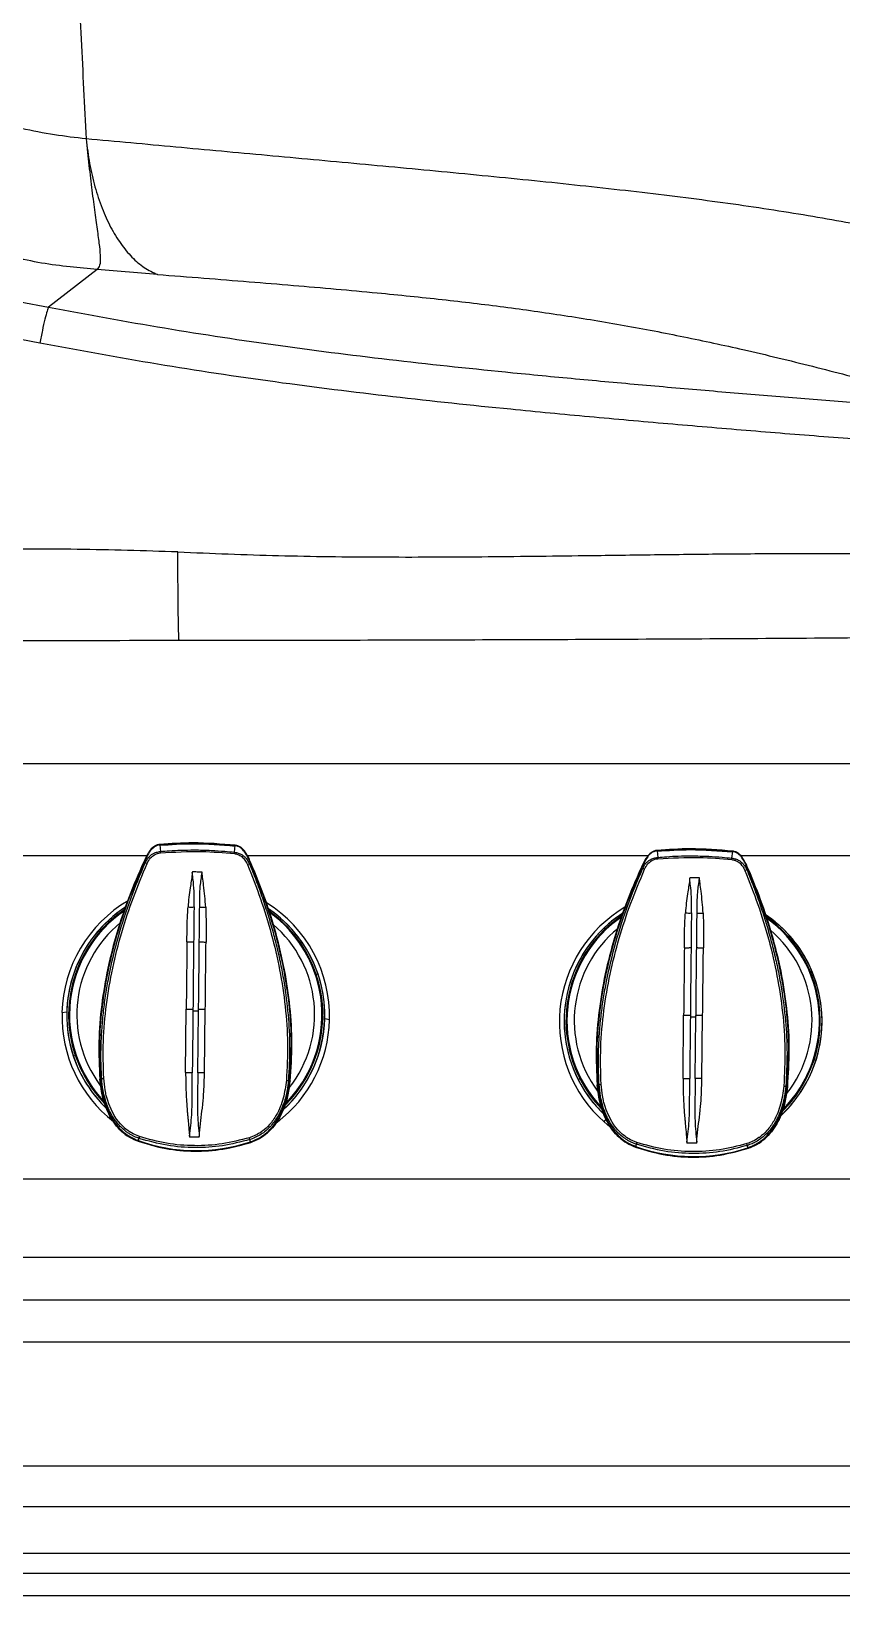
# Model space of a CAD drawing. Extents: x 939 to 1039, y 781 to 934.
# Drawn here: x 1006.86 to 1015.19, y 799.17 to 815.24 of the extents above; entities that cross this region are included whole.
import ezdxf

# ---------------------------------------------------------------- set-up
doc = ezdxf.new("R2010")
doc.units = 0
doc.header["$MEASUREMENT"] = 0
doc.layers.add('1', color=4, linetype='Continuous')

# ---------------------------------------------------------------- blocks, each defined once
blk = doc.blocks.new('Envoy')
at = {"layer": '1', "color": 3, "linetype": 'Continuous', "lineweight": 25}
for p, q in [((68.884, 13.623), (68.385, 13.235)), ((69.503, 13.572), (68.884, 13.623)), ((68.093, 13.293), (68.385, 13.235)), ((68.295, 12.866), (67.995, 12.925)), ((83.467, 8.546), (67.894, 8.546)), ((69.404, 7.602), (67.894, 7.602)), ((69.528, 7.713), (69.534, 7.646)), ((70.296, 7.638), (70.304, 7.705)), ((74.553, 7.602), (70.419, 7.602)), ((74.639, 7.652), (74.645, 7.585)), ((75.407, 7.577), (75.415, 7.644)), ((83.467, 7.602), (75.489, 7.602)), ((69.367, 7.53), (69.366, 7.53)), ((69.378, 7.528), (69.367, 7.53)), ((70.45, 7.517), (70.461, 7.518)), ((70.461, 7.518), (70.462, 7.518)), ((74.477, 7.469), (74.477, 7.469)), ((74.489, 7.468), (74.477, 7.469)), ((75.561, 7.456), (75.572, 7.457)), ((75.572, 7.457), (75.573, 7.457)), ((75.736, 7.057), (75.726, 7.064)), ((76.172, 6.499), (76.189, 6.504)), ((71.154, 6.384), (71.136, 6.382)), ((68.523, 5.99), (68.573, 5.998)), ((69.794, 5.375), (69.8, 6.026)), ((69.92, 5.373), (69.927, 6.003)), ((69.988, 5.373), (69.996, 6.024)), ((74.905, 5.314), (74.911, 5.965)), ((75.099, 5.312), (75.106, 5.963)), ((71.272, 5.916), (71.223, 5.927)), ((75.031, 5.312), (75.037, 5.943)), ((68.659, 5.551), (68.641, 5.542)), ((68.912, 5.308), (68.922, 5.248)), ((68.912, 5.307), (68.912, 5.308)), ((68.912, 5.307), (68.912, 5.307)), ((68.919, 5.31), (68.918, 5.309)), ((68.931, 5.314), (68.919, 5.31)), ((73.828, 5.3), (73.845, 5.313)), ((68.918, 5.247), (68.918, 5.247)), ((70.862, 5.289), (70.85, 5.294)), ((70.862, 5.289), (70.863, 5.289)), ((70.863, 5.236), (70.863, 5.237)), ((70.869, 5.284), (70.869, 5.287)), ((74.022, 5.247), (74.032, 5.187)), ((74.023, 5.246), (74.022, 5.247)), ((74.023, 5.246), (74.023, 5.246)), ((74.029, 5.249), (74.028, 5.249)), ((74.042, 5.253), (74.029, 5.249)), ((74.029, 5.187), (74.029, 5.186)), ((75.973, 5.229), (75.961, 5.233)), ((75.973, 5.229), (75.974, 5.228)), ((75.974, 5.176), (75.974, 5.176)), ((75.98, 5.224), (75.98, 5.227)), ((74.094, 4.867), (74.114, 4.895)), ((74.157, 4.814), (74.094, 4.867)), ((69.305, 4.668), (69.305, 4.669)), ((69.305, 4.668), (69.305, 4.668)), ((69.307, 4.675), (69.314, 4.698)), ((69.934, 4.709), (69.834, 4.71)), ((70.46, 4.663), (70.454, 4.686)), ((70.462, 4.656), (70.336, 4.619)), ((70.462, 4.656), (70.462, 4.657)), ((74.416, 4.607), (74.416, 4.608)), ((74.418, 4.615), (74.425, 4.638)), ((75.045, 4.649), (74.945, 4.65)), ((75.573, 4.595), (75.447, 4.559)), ((75.571, 4.603), (75.565, 4.626)), ((75.573, 4.595), (75.573, 4.596)), ((75.573, 4.595), (75.573, 4.595)), ((66.645, 4.282), (93.429, 4.282)), ((93.429, 3.474), (66.645, 3.474)), ((94.629, 3.037), (53.417, 3.037)), ((53.417, 2.607), (94.629, 2.607)), ((95.364, 1.332), (52.815, 1.332)), ((95.882, 0.914), (52.815, 0.914)), ((96.499, 0.435), (52.896, 0.436)), ((52.855, 0.232), (96.499, 0.232))]:
    blk.add_line(p, q, dxfattribs=at)
at = {"layer": '1', "color": 4, "linetype": 'Continuous', "lineweight": 25}
blk.add_line((97.246, 0), (3, 0), dxfattribs=at)
at = {"layer": '1', "color": 3, "linetype": 'Continuous', "lineweight": 25, "flags": 128}
for points in [[(75.745, 7.003), (75.782, 6.977), (75.89, 6.891)], [(69.319, 4.717), (69.255, 4.744), (69.214, 4.768), (69.202, 4.777), (69.191, 4.785), (69.179, 4.794), (69.167, 4.804), (69.167, 4.804), (69.165, 4.806), (69.158, 4.812), (69.144, 4.826), (69.125, 4.846), (69.103, 4.871), (69.084, 4.897), (69.067, 4.923), (69.066, 4.924), (69.061, 4.933), (69.027, 4.997), (69.004, 5.053), (68.993, 5.088), (68.984, 5.119), (68.982, 5.127), (68.978, 5.14), (68.975, 5.152), (68.974, 5.157), (68.974, 5.159), (68.973, 5.16), (68.973, 5.161), (68.973, 5.161), (68.973, 5.161), (68.973, 5.161), (68.973, 5.161), (68.973, 5.161), (68.973, 5.161), (68.973, 5.161), (68.973, 5.161), (68.973, 5.161), (68.973, 5.162), (68.973, 5.164), (68.966, 5.198), (68.962, 5.224), (68.952, 5.315)], [(74.43, 4.656), (74.366, 4.683), (74.325, 4.707), (74.313, 4.716), (74.302, 4.724), (74.29, 4.733), (74.278, 4.743), (74.278, 4.743), (74.275, 4.746), (74.269, 4.752), (74.255, 4.765), (74.236, 4.785), (74.214, 4.811), (74.195, 4.836), (74.178, 4.863), (74.177, 4.864), (74.172, 4.872), (74.138, 4.936), (74.115, 4.992), (74.104, 5.027), (74.095, 5.058), (74.092, 5.066), (74.089, 5.079), (74.086, 5.091), (74.085, 5.096), (74.085, 5.099), (74.084, 5.1), (74.084, 5.1), (74.084, 5.1), (74.084, 5.1), (74.084, 5.1), (74.084, 5.1), (74.084, 5.1), (74.084, 5.1), (74.084, 5.1), (74.084, 5.1), (74.084, 5.101), (74.084, 5.101), (74.084, 5.103), (74.077, 5.137), (74.073, 5.163), (74.063, 5.254)], [(69.565, 4.598), (69.446, 4.625), (69.305, 4.668)], [(74.676, 4.537), (74.557, 4.564), (74.416, 4.607)]]:
    blk.add_lwpolyline(points, dxfattribs=at)
at = {"layer": '1', "color": 3, "linetype": 'Continuous', "lineweight": 25}
for centre, radius, start, end in [((69.872, 7.658), 0.339, 182.0545, 184.4848), ((69.956, 7.657), 0.341, 354.2849, 356.6979), ((74.977, 7.597), 0.332, 182.0314, 184.508), ((75.06, 7.597), 0.347, 354.3156, 356.6873), ((69.375, 7.478), 0.0504, 62.5597, 87.3542), ((70.451, 7.467), 0.0505, 91.4359, 116.2334), ((74.486, 7.417), 0.0504, 62.5631, 87.3525), ((75.562, 7.406), 0.0504, 91.4279, 116.2414), ((69.895, 5.953), 1.373, 120.202, 178.4434), ((69.895, 5.963), 1.323, 122.6812, 198.5663), ((69.895, 5.962), 1.323, 122.8603, 178.4437), ((69.9, 5.953), 1.373, 358.4743, 58.0668), ((75.006, 5.892), 1.372, 120.5867, 228.3672), ((69.895, 5.966), 1.304, 123.6113, 198.5668), ((69.895, 5.967), 1.295, 124.0516, 223.0516), ((69.895, 5.967), 1.295, 124.2767, 223.3741), ((69.895, 5.967), 1.295, 124.0605, 223.0353), ((69.895, 5.97), 1.219, 129.1145, 216.6258), ((69.899, 5.962), 1.324, 18.589, 56.348), ((69.9, 5.963), 1.323, 358.4713, 56.2283), ((69.9, 5.967), 1.295, 315.386, 54.8698), ((69.9, 5.967), 1.295, 315.4025, 54.8612), ((69.899, 5.966), 1.305, 18.587, 55.0194), ((69.9, 5.967), 1.295, 315.456, 54.6487), ((75.006, 5.902), 1.323, 122.6184, 225.6241), ((75.006, 5.902), 1.323, 122.7983, 207.0554), ((75.006, 5.906), 1.304, 123.7846, 207.0588), ((75.006, 5.906), 1.295, 124.0515, 223.0517), ((75.006, 5.906), 1.295, 124.2766, 223.3743), ((75.006, 5.906), 1.295, 124.0607, 223.035), ((75.01, 5.901), 1.324, 27.0711, 56.0323), ((75.01, 5.905), 1.305, 27.0729, 55.247), ((75.011, 5.906), 1.295, 315.3861, 54.8698), ((75.011, 5.906), 1.295, 315.4024, 54.8613), ((75.011, 5.906), 1.295, 315.7047, 54.6487), ((69.9, 5.97), 1.219, 321.812, 49.7075), ((75.006, 5.909), 1.219, 129.1145, 216.5237), ((75.011, 5.909), 1.219, 321.8123, 49.7073), ((75.011, 5.902), 1.322, 313.1541, 48.3731), ((75.012, 5.902), 1.322, 312.7445, 27.0638), ((75.012, 5.906), 1.303, 314.7457, 27.0643), ((69.901, 5.963), 1.322, 312.4215, 18.5714), ((69.901, 5.967), 1.303, 314.6933, 18.5738), ((69.895, 5.953), 1.372, 178.4695, 232.098), ((69.895, 5.963), 1.323, 178.465, 225.9676), ((69.9, 5.953), 1.373, 307.3954, 358.4468), ((69.9, 5.963), 1.323, 312.4788, 358.4497), ((69.895, 5.963), 1.323, 198.5824, 225.958), ((69.896, 5.967), 1.304, 198.5828, 224.0053), ((68.938, 5.5), 0.186, 267.8065, 274.3679), ((75.007, 5.906), 1.305, 207.0678, 223.7277), ((70.847, 5.479), 0.185, 264.4144, 271.0129), ((75.007, 5.903), 1.324, 207.071, 226.1683), ((74.049, 5.439), 0.186, 267.8065, 274.368), ((75.958, 5.418), 0.185, 264.4148, 271.0131), ((69.901, 6.358), 1.785, 250.5532, 288.25), ((69.901, 6.356), 1.787, 250.5529, 288.2502), ((69.541, 4.643), 0.233, 161.5721, 166.2738), ((70.22, 4.634), 0.239, 12.6306, 17.2195), ((75.012, 6.297), 1.785, 250.5529, 288.2507), ((75.012, 6.295), 1.787, 250.5529, 288.2506), ((74.653, 4.582), 0.234, 161.5834, 166.2692), ((75.331, 4.573), 0.239, 12.6306, 17.2195)]:
    blk.add_arc(centre, radius, start, end, dxfattribs=at)
for points, knots in [([(68.554, 23.321), (68.555, 22.968), (68.556, 22.261), (68.567, 21.202), (68.583, 20.149), (68.607, 19.1), (68.638, 18.056), (68.675, 17.018), (68.719, 15.985), (68.754, 15.306), (68.771, 14.965)], [0, 0, 0, 0, 0.1250258, 0.2498358, 0.3744311, 0.4990416, 0.6238336, 0.7488151, 0.8741974, 1, 1, 1, 1]), ([(68.771, 14.965), (68.663, 14.978), (68.442, 15.002), (68.107, 15.069), (67.712, 15.171), (67.269, 15.313), (66.941, 15.439), (66.779, 15.501)], [0, 0, 0, 0, 0.163045, 0.33195, 0.501494, 0.754403, 1, 1, 1, 1]), ([(68.771, 14.965), (68.782, 14.88), (68.803, 14.709), (68.859, 14.471), (68.932, 14.251), (69.021, 14.055), (69.124, 13.885), (69.24, 13.746), (69.367, 13.637), (69.458, 13.594), (69.503, 13.572)], [0, 0, 0, 0, 0.125002, 0.250001, 0.375, 0.5, 0.625, 0.749999, 0.874998, 1, 1, 1, 1]), ([(78.874, 13.564), (78.753, 13.597), (78.513, 13.664), (78.136, 13.763), (77.745, 13.862), (77.336, 13.955), (76.931, 14.04), (76.533, 14.116), (76.144, 14.184), (75.738, 14.248), (75.317, 14.309), (74.88, 14.366), (74.43, 14.421), (73.968, 14.472), (73.497, 14.522), (73.021, 14.57), (72.541, 14.616), (72.06, 14.662), (71.58, 14.707), (71.102, 14.751), (70.628, 14.795), (70.157, 14.838), (69.69, 14.881), (69.226, 14.924), (68.924, 14.951), (68.771, 14.965)], [0, 0, 0, 0, 0.052315, 0.104307, 0.155978, 0.207213, 0.257955, 0.299876, 0.34147, 0.382745, 0.423706, 0.46436, 0.50473, 0.544862, 0.584825, 0.624704, 0.664601, 0.704655, 0.745008, 0.78579, 0.82715, 0.869143, 0.911926, 0.955438, 1, 1, 1, 1]), ([(68.771, 14.965), (68.781, 14.873), (68.8, 14.686), (68.831, 14.432), (68.861, 14.203), (68.888, 14.01), (68.909, 13.855), (68.919, 13.741), (68.915, 13.662), (68.894, 13.636), (68.884, 13.623)], [0, 0, 0, 0, 0.127397, 0.256367, 0.385858, 0.514643, 0.641482, 0.76524, 0.884973, 1, 1, 1, 1]), ([(68.884, 13.623), (68.792, 13.632), (68.604, 13.649), (68.313, 13.686), (68.016, 13.749), (67.727, 13.851), (67.46, 13.994), (67.289, 14.098), (67.204, 14.149)], [0, 0, 0, 0, 0.161053, 0.327975, 0.495659, 0.664812, 0.83341, 1, 1, 1, 1]), ([(69.503, 13.572), (69.662, 13.56), (69.97, 13.536), (70.437, 13.499), (70.89, 13.462), (71.33, 13.424), (71.732, 13.387), (72.097, 13.351), (72.427, 13.316), (72.75, 13.279), (73.066, 13.239), (73.378, 13.197), (73.688, 13.151), (73.997, 13.102), (74.305, 13.049), (74.613, 12.992), (74.92, 12.931), (75.224, 12.867), (75.548, 12.796), (75.887, 12.716), (76.241, 12.628), (76.591, 12.538), (76.939, 12.445), (77.166, 12.383), (77.281, 12.352)], [0, 0, 0, 0, 0.058491, 0.113731, 0.165878, 0.214938, 0.261107, 0.297653, 0.332784, 0.366954, 0.400704, 0.434578, 0.469107, 0.504734, 0.541767, 0.580391, 0.620692, 0.662682, 0.706351, 0.760894, 0.817687, 0.876554, 0.937369, 1, 1, 1, 1]), ([(68.385, 13.235), (68.38, 13.225), (68.371, 13.204), (68.348, 13.117), (68.321, 13.001), (68.304, 12.911), (68.295, 12.866)], [0, 0, 0, 0, 0.250006, 0.5, 0.749995, 1, 1, 1, 1]), ([(68.385, 13.235), (68.782, 13.162), (69.574, 13.017), (70.766, 12.837), (71.96, 12.687), (72.986, 12.579), (73.843, 12.497), (74.53, 12.435), (75.216, 12.375), (75.901, 12.318), (76.585, 12.264), (77.273, 12.212), (77.734, 12.181), (77.967, 12.165)], [0, 0, 0, 0, 0.125576, 0.250281, 0.374579, 0.499208, 0.570732, 0.642371, 0.713956, 0.785222, 0.856433, 0.927512, 1, 1, 1, 1]), ([(77.942, 11.788), (77.676, 11.807), (77.145, 11.844), (76.349, 11.905), (75.551, 11.969), (74.748, 12.037), (73.942, 12.109), (73, 12.199), (71.923, 12.312), (70.712, 12.463), (69.501, 12.645), (68.698, 12.792), (68.295, 12.866)], [0, 0, 0, 0, 0.0821987, 0.1641554, 0.2467588, 0.3299251, 0.4134727, 0.4970878, 0.6223519, 0.7477, 0.8735451, 1, 1, 1, 1]), ([(69.714, 10.722), (69.369, 10.733), (68.679, 10.755), (67.989, 10.75), (67.644, 10.747)], [0, 0, 0, 0, 0.4999651, 1, 1, 1, 1]), ([(69.714, 10.722), (70.059, 10.708), (70.751, 10.68), (71.792, 10.668), (72.841, 10.672), (73.766, 10.683), (74.571, 10.694), (75.254, 10.702), (75.948, 10.707), (76.655, 10.709), (77.13, 10.696), (77.37, 10.69)], [0, 0, 0, 0, 0.135098, 0.27078, 0.407469, 0.545544, 0.633485, 0.722795, 0.813692, 0.905862, 1, 1, 1, 1]), ([(69.726, 9.815), (69.725, 9.823), (69.724, 9.839), (69.722, 9.901), (69.72, 9.989), (69.718, 10.103), (69.717, 10.238), (69.715, 10.39), (69.715, 10.553), (69.714, 10.665), (69.714, 10.722)], [0, 0, 0, 0, 0.125006, 0.250007, 0.375003, 0.5, 0.624999, 0.749993, 0.874994, 1, 1, 1, 1]), ([(66.468, 9.812), (67.012, 9.813), (68.098, 9.813), (69.184, 9.814), (69.726, 9.815)], [0, 0, 0, 0, 0.501264, 1, 1, 1, 1]), ([(69.726, 9.815), (70.138, 9.815), (70.967, 9.816), (72.218, 9.819), (73.486, 9.823), (74.778, 9.829), (76.099, 9.837), (76.991, 9.844), (77.443, 9.847)], [0, 0, 0, 0, 0.159884, 0.321792, 0.48575, 0.652595, 0.82397, 1, 1, 1, 1]), ([(69.527, 7.718), (69.516, 7.716), (69.494, 7.712), (69.455, 7.689), (69.404, 7.63), (69.378, 7.571), (69.36, 7.531)], [0, 0, 0, 0, 0.128852, 0.25688, 0.508215, 1, 1, 1, 1]), ([(70.304, 7.709), (70.159, 7.721), (69.9, 7.743), (69.641, 7.725), (69.527, 7.718)], [0, 0, 0, 0, 0.55995, 1, 1, 1, 1]), ([(69.528, 7.706), (69.528, 7.707), (69.528, 7.708), (69.528, 7.71), (69.528, 7.712), (69.527, 7.714), (69.527, 7.716), (69.527, 7.718), (69.527, 7.718), (69.527, 7.718)], [0, 0, 0, 0, 0.055523, 0.165303, 0.342805, 0.555706, 0.762912, 0.910682, 1, 1, 1, 1]), ([(69.528, 7.713), (69.657, 7.721), (69.916, 7.737), (70.174, 7.716), (70.304, 7.705)], [0, 0, 0, 0, 0.499975, 1, 1, 1, 1]), ([(70.303, 7.698), (70.158, 7.71), (69.9, 7.731), (69.642, 7.714), (69.528, 7.706)], [0, 0, 0, 0, 0.559951, 1, 1, 1, 1]), ([(69.528, 7.713), (69.518, 7.711), (69.5, 7.708), (69.464, 7.689), (69.411, 7.633), (69.384, 7.572), (69.366, 7.53)], [0, 0, 0, 0, 0.108764, 0.221899, 0.461602, 1, 1, 1, 1]), ([(69.378, 7.528), (69.388, 7.548), (69.407, 7.584), (69.45, 7.62), (69.493, 7.639), (69.52, 7.643), (69.534, 7.646)], [0, 0, 0, 0, 0.322447, 0.59847, 0.799023, 1, 1, 1, 1]), ([(69.399, 7.523), (69.409, 7.542), (69.428, 7.578), (69.467, 7.61), (69.503, 7.626), (69.524, 7.63), (69.535, 7.631)], [0, 0, 0, 0, 0.363327, 0.653347, 0.828636, 1, 1, 1, 1]), ([(69.534, 7.646), (69.565, 7.648), (69.634, 7.654), (69.75, 7.659), (69.894, 7.662), (70.045, 7.658), (70.183, 7.649), (70.263, 7.641), (70.296, 7.638)], [0, 0, 0, 0, 0.122706, 0.274469, 0.455296, 0.686949, 0.868513, 1, 1, 1, 1]), ([(69.535, 7.631), (69.677, 7.639), (69.93, 7.654), (70.183, 7.633), (70.295, 7.623)], [0, 0, 0, 0, 0.559945, 1, 1, 1, 1]), ([(70.295, 7.623), (70.306, 7.621), (70.333, 7.616), (70.372, 7.594), (70.406, 7.558), (70.421, 7.528), (70.429, 7.512)], [0, 0, 0, 0, 0.189807, 0.44463, 0.71368, 1, 1, 1, 1]), ([(70.296, 7.638), (70.309, 7.635), (70.335, 7.631), (70.367, 7.616), (70.391, 7.599), (70.406, 7.585), (70.428, 7.56), (70.44, 7.537), (70.45, 7.517)], [0, 0, 0, 0, 0.191716, 0.382751, 0.51862, 0.620943, 0.677462, 1, 1, 1, 1]), ([(70.303, 7.698), (70.303, 7.698), (70.303, 7.7), (70.303, 7.702), (70.304, 7.704), (70.304, 7.706), (70.304, 7.708), (70.304, 7.709), (70.304, 7.709), (70.304, 7.709)], [0, 0, 0, 0, 0.055538, 0.165234, 0.342814, 0.555696, 0.762906, 0.910684, 1, 1, 1, 1]), ([(70.467, 7.52), (70.451, 7.559), (70.426, 7.62), (70.376, 7.679), (70.338, 7.703), (70.315, 7.707), (70.304, 7.709)], [0, 0, 0, 0, 0.491781, 0.743114, 0.871142, 1, 1, 1, 1]), ([(70.462, 7.518), (70.444, 7.561), (70.419, 7.623), (70.366, 7.68), (70.331, 7.699), (70.313, 7.703), (70.304, 7.705)], [0, 0, 0, 0, 0.538395, 0.778103, 0.891277, 1, 1, 1, 1]), ([(74.638, 7.657), (74.627, 7.655), (74.605, 7.651), (74.566, 7.628), (74.515, 7.57), (74.489, 7.51), (74.471, 7.47)], [0, 0, 0, 0, 0.128852, 0.256876, 0.508214, 1, 1, 1, 1]), ([(74.639, 7.652), (74.629, 7.65), (74.611, 7.647), (74.575, 7.629), (74.522, 7.573), (74.495, 7.511), (74.477, 7.469)], [0, 0, 0, 0, 0.108761, 0.221896, 0.461595, 1, 1, 1, 1]), ([(74.489, 7.468), (74.499, 7.487), (74.518, 7.524), (74.561, 7.559), (74.604, 7.578), (74.631, 7.583), (74.645, 7.585)], [0, 0, 0, 0, 0.322444, 0.598478, 0.799021, 1, 1, 1, 1]), ([(74.509, 7.462), (74.52, 7.482), (74.538, 7.517), (74.578, 7.55), (74.614, 7.566), (74.635, 7.569), (74.646, 7.57)], [0, 0, 0, 0, 0.363333, 0.653343, 0.828631, 1, 1, 1, 1]), ([(75.415, 7.649), (75.27, 7.661), (75.011, 7.682), (74.752, 7.664), (74.638, 7.657)], [0, 0, 0, 0, 0.559951, 1, 1, 1, 1]), ([(74.639, 7.645), (74.639, 7.646), (74.639, 7.647), (74.639, 7.649), (74.639, 7.651), (74.638, 7.654), (74.638, 7.655), (74.638, 7.657), (74.638, 7.657), (74.638, 7.657)], [0, 0, 0, 0, 0.055518, 0.165302, 0.342798, 0.555697, 0.762944, 0.910683, 1, 1, 1, 1]), ([(74.639, 7.652), (74.768, 7.66), (75.027, 7.677), (75.285, 7.655), (75.415, 7.644)], [0, 0, 0, 0, 0.499975, 1, 1, 1, 1]), ([(75.414, 7.637), (75.269, 7.649), (75.011, 7.67), (74.753, 7.653), (74.639, 7.645)], [0, 0, 0, 0, 0.559951, 1, 1, 1, 1]), ([(74.645, 7.585), (74.676, 7.587), (74.745, 7.593), (74.861, 7.599), (75.005, 7.601), (75.156, 7.597), (75.294, 7.588), (75.374, 7.58), (75.407, 7.577)], [0, 0, 0, 0, 0.122706, 0.27447, 0.455296, 0.686949, 0.868513, 1, 1, 1, 1]), ([(74.646, 7.57), (74.788, 7.579), (75.041, 7.593), (75.294, 7.572), (75.406, 7.562)], [0, 0, 0, 0, 0.559943, 1, 1, 1, 1]), ([(75.406, 7.562), (75.417, 7.56), (75.444, 7.556), (75.483, 7.533), (75.517, 7.497), (75.532, 7.467), (75.539, 7.451)], [0, 0, 0, 0, 0.189793, 0.444623, 0.713685, 1, 1, 1, 1]), ([(75.407, 7.577), (75.42, 7.575), (75.446, 7.57), (75.478, 7.555), (75.502, 7.538), (75.517, 7.524), (75.539, 7.5), (75.551, 7.476), (75.561, 7.456)], [0, 0, 0, 0, 0.1917091, 0.3827481, 0.5186192, 0.6209365, 0.677465, 1, 1, 1, 1]), ([(75.414, 7.637), (75.414, 7.638), (75.414, 7.639), (75.414, 7.641), (75.414, 7.643), (75.415, 7.645), (75.415, 7.647), (75.415, 7.649), (75.415, 7.649), (75.415, 7.649)], [0, 0, 0, 0, 0.055536, 0.165298, 0.342816, 0.555692, 0.762938, 0.910682, 1, 1, 1, 1]), ([(75.578, 7.459), (75.561, 7.499), (75.536, 7.559), (75.487, 7.618), (75.448, 7.642), (75.426, 7.646), (75.415, 7.649)], [0, 0, 0, 0, 0.491783, 0.743117, 0.87115, 1, 1, 1, 1]), ([(75.573, 7.457), (75.555, 7.5), (75.53, 7.562), (75.477, 7.619), (75.442, 7.639), (75.424, 7.642), (75.415, 7.644)], [0, 0, 0, 0, 0.538395, 0.778103, 0.891277, 1, 1, 1, 1]), ([(69.36, 7.531), (69.309, 7.415), (69.207, 7.181), (69.085, 6.819), (68.99, 6.448), (68.926, 6.071), (68.894, 5.69), (68.906, 5.435), (68.912, 5.308)], [0, 0, 0, 0, 0.166636, 0.33328, 0.499938, 0.66661, 0.833294, 1, 1, 1, 1]), ([(69.366, 7.53), (69.309, 7.399), (69.194, 7.137), (69.064, 6.728), (68.974, 6.34), (68.923, 5.977), (68.901, 5.643), (68.912, 5.42), (68.918, 5.309)], [0, 0, 0, 0, 0.187062, 0.374643, 0.561878, 0.70843, 0.854412, 1, 1, 1, 1]), ([(68.931, 5.314), (68.928, 5.375), (68.922, 5.495), (68.925, 5.676), (68.935, 5.853), (68.952, 6.029), (68.976, 6.201), (69.021, 6.451), (69.099, 6.773), (69.223, 7.16), (69.326, 7.406), (69.378, 7.528)], [0, 0, 0, 0, 0.0797071, 0.1584609, 0.236335, 0.3133873, 0.3896499, 0.4651399, 0.6462108, 0.8246439, 1, 1, 1, 1]), ([(68.952, 5.315), (68.948, 5.441), (68.941, 5.694), (68.976, 6.073), (69.04, 6.448), (69.134, 6.816), (69.252, 7.176), (69.35, 7.407), (69.399, 7.523)], [0, 0, 0, 0, 0.166576, 0.333186, 0.499836, 0.666528, 0.833251, 1, 1, 1, 1]), ([(69.372, 7.527), (69.371, 7.527), (69.37, 7.528), (69.368, 7.528), (69.366, 7.529), (69.364, 7.53), (69.362, 7.531), (69.36, 7.531), (69.36, 7.531), (69.36, 7.531)], [0, 0, 0, 0, 0.0555, 0.165262, 0.342802, 0.55569, 0.762926, 0.910681, 1, 1, 1, 1]), ([(69.862, 7.43), (69.862, 7.43), (69.861, 7.428), (69.861, 7.421), (69.858, 7.369), (69.833, 7.254), (69.824, 7.142), (69.818, 7.076)], [0, 0, 0, 0, 0.001612, 0.015649, 0.055892, 0.446078, 1, 1, 1, 1]), ([(69.863, 7.435), (69.863, 7.434), (69.863, 7.432), (69.862, 7.431), (69.862, 7.43)], [0, 0, 0, 0, 0.486042, 1, 1, 1, 1]), ([(69.88, 7.075), (69.881, 7.161), (69.883, 7.271), (69.866, 7.387), (69.862, 7.419), (69.862, 7.427), (69.862, 7.429), (69.862, 7.43), (69.862, 7.43), (69.862, 7.43), (69.862, 7.43)], [0, 0, 0, 0, 0.73002, 0.931374, 0.982114, 0.995102, 0.99855, 0.999523, 0.999823, 1, 1, 1, 1]), ([(69.963, 7.434), (69.946, 7.434), (69.913, 7.434), (69.879, 7.435), (69.863, 7.435)], [0, 0, 0, 0, 0.500005, 1, 1, 1, 1]), ([(69.938, 7.074), (69.938, 7.145), (69.938, 7.264), (69.956, 7.382), (69.963, 7.429)], [0, 0, 0, 0, 0.600626, 1, 1, 1, 1]), ([(69.963, 7.429), (69.963, 7.43), (69.963, 7.431), (69.963, 7.433), (69.963, 7.434)], [0, 0, 0, 0, 0.500209, 1, 1, 1, 1]), ([(70, 7.074), (69.994, 7.149), (69.986, 7.251), (69.97, 7.364), (69.965, 7.405), (69.964, 7.419), (69.964, 7.424), (69.963, 7.427), (69.963, 7.428), (69.963, 7.429)], [0, 0, 0, 0, 0.63272, 0.86002, 0.958231, 0.97592, 0.985987, 0.99496, 1, 1, 1, 1]), ([(70.429, 7.512), (70.475, 7.395), (70.567, 7.162), (70.678, 6.8), (70.765, 6.43), (70.821, 6.054), (70.848, 5.674), (70.835, 5.421), (70.829, 5.295)], [0, 0, 0, 0, 0.166754, 0.333479, 0.500173, 0.666828, 0.833439, 1, 1, 1, 1]), ([(70.45, 7.517), (70.473, 7.46), (70.52, 7.345), (70.583, 7.169), (70.641, 6.992), (70.692, 6.817), (70.736, 6.644), (70.774, 6.47), (70.815, 6.245), (70.85, 5.967), (70.868, 5.632), (70.856, 5.408), (70.85, 5.294)], [0, 0, 0, 0, 0.082025, 0.164588, 0.247634, 0.327658, 0.40489, 0.482846, 0.561507, 0.704794, 0.850852, 1, 1, 1, 1]), ([(70.456, 7.516), (70.456, 7.516), (70.457, 7.516), (70.459, 7.517), (70.461, 7.518), (70.464, 7.519), (70.466, 7.519), (70.467, 7.52), (70.467, 7.52), (70.467, 7.52)], [0, 0, 0, 0, 0.055541, 0.165287, 0.342834, 0.55572, 0.762917, 0.910685, 1, 1, 1, 1]), ([(70.863, 5.289), (70.872, 5.43), (70.89, 5.713), (70.856, 6.139), (70.778, 6.586), (70.652, 7.05), (70.525, 7.362), (70.462, 7.518)], [0, 0, 0, 0, 0.185335, 0.371413, 0.558404, 0.779444, 1, 1, 1, 1]), ([(70.869, 5.287), (70.878, 5.415), (70.894, 5.669), (70.87, 6.051), (70.815, 6.429), (70.727, 6.802), (70.613, 7.167), (70.516, 7.402), (70.467, 7.52)], [0, 0, 0, 0, 0.166706, 0.333391, 0.500063, 0.66672, 0.833364, 1, 1, 1, 1]), ([(74.471, 7.47), (74.42, 7.354), (74.318, 7.12), (74.196, 6.758), (74.1, 6.388), (74.037, 6.011), (74.005, 5.629), (74.017, 5.374), (74.022, 5.247)], [0, 0, 0, 0, 0.1666355, 0.3332801, 0.4999368, 0.6666103, 0.8332941, 1, 1, 1, 1]), ([(74.477, 7.469), (74.42, 7.338), (74.305, 7.076), (74.174, 6.667), (74.084, 6.279), (74.034, 5.916), (74.012, 5.582), (74.023, 5.36), (74.028, 5.249)], [0, 0, 0, 0, 0.187062, 0.374643, 0.561877, 0.708428, 0.854412, 1, 1, 1, 1]), ([(74.042, 5.253), (74.039, 5.314), (74.033, 5.435), (74.036, 5.615), (74.046, 5.793), (74.063, 5.968), (74.087, 6.141), (74.132, 6.39), (74.21, 6.712), (74.334, 7.099), (74.437, 7.346), (74.489, 7.468)], [0, 0, 0, 0, 0.079707, 0.1584609, 0.2363349, 0.3133873, 0.3896498, 0.4651408, 0.6462118, 0.8246439, 1, 1, 1, 1]), ([(74.063, 5.254), (74.059, 5.38), (74.052, 5.634), (74.087, 6.013), (74.151, 6.387), (74.245, 6.755), (74.363, 7.115), (74.461, 7.346), (74.509, 7.462)], [0, 0, 0, 0, 0.166575, 0.333186, 0.499837, 0.666528, 0.83325, 1, 1, 1, 1]), ([(74.476, 7.469), (74.476, 7.469), (74.474, 7.469), (74.473, 7.47), (74.471, 7.47), (74.471, 7.47), (74.471, 7.47)], [0, 0, 0, 0, 0.257933, 0.604007, 0.850801, 1, 1, 1, 1]), ([(75.539, 7.451), (75.586, 7.335), (75.678, 7.101), (75.789, 6.739), (75.875, 6.369), (75.932, 5.993), (75.959, 5.614), (75.946, 5.361), (75.94, 5.234)], [0, 0, 0, 0, 0.166754, 0.333479, 0.500173, 0.666828, 0.833439, 1, 1, 1, 1]), ([(75.561, 7.456), (75.584, 7.399), (75.631, 7.284), (75.694, 7.108), (75.752, 6.931), (75.803, 6.756), (75.847, 6.583), (75.885, 6.409), (75.926, 6.184), (75.961, 5.906), (75.979, 5.571), (75.967, 5.347), (75.961, 5.233)], [0, 0, 0, 0, 0.082024, 0.164587, 0.247633, 0.327658, 0.40489, 0.482846, 0.561507, 0.704794, 0.850852, 1, 1, 1, 1]), ([(75.567, 7.455), (75.567, 7.455), (75.568, 7.456), (75.57, 7.456), (75.572, 7.457), (75.575, 7.458), (75.577, 7.458), (75.578, 7.459), (75.578, 7.459), (75.578, 7.459)], [0, 0, 0, 0, 0.055507, 0.165254, 0.342803, 0.555694, 0.762934, 0.910682, 1, 1, 1, 1]), ([(75.974, 5.228), (75.983, 5.37), (76.001, 5.653), (75.967, 6.078), (75.889, 6.525), (75.763, 6.989), (75.636, 7.301), (75.573, 7.457)], [0, 0, 0, 0, 0.1853353, 0.3714127, 0.5584044, 0.779444, 1, 1, 1, 1]), ([(75.98, 5.227), (75.988, 5.354), (76.005, 5.608), (75.981, 5.99), (75.926, 6.369), (75.838, 6.741), (75.724, 7.106), (75.627, 7.341), (75.578, 7.459)], [0, 0, 0, 0, 0.166704, 0.33339, 0.500062, 0.666719, 0.833364, 1, 1, 1, 1]), ([(74.972, 7.369), (74.972, 7.369), (74.972, 7.367), (74.972, 7.36), (74.969, 7.308), (74.944, 7.193), (74.935, 7.081), (74.929, 7.015)], [0, 0, 0, 0, 0.001606, 0.015649, 0.055892, 0.446077, 1, 1, 1, 1]), ([(74.974, 7.374), (74.974, 7.373), (74.974, 7.371), (74.973, 7.37), (74.972, 7.369)], [0, 0, 0, 0, 0.486177, 1, 1, 1, 1]), ([(74.991, 7.014), (74.992, 7.1), (74.994, 7.211), (74.977, 7.327), (74.973, 7.358), (74.973, 7.366), (74.973, 7.368), (74.973, 7.369), (74.972, 7.369), (74.972, 7.369), (74.972, 7.369)], [0, 0, 0, 0, 0.73002, 0.931374, 0.982114, 0.995102, 0.99855, 0.999523, 0.999823, 1, 1, 1, 1]), ([(75.074, 7.373), (75.057, 7.373), (75.024, 7.374), (74.99, 7.374), (74.974, 7.374)], [0, 0, 0, 0, 0.500005, 1, 1, 1, 1]), ([(75.049, 7.013), (75.049, 7.085), (75.049, 7.203), (75.067, 7.321), (75.074, 7.368)], [0, 0, 0, 0, 0.600623, 1, 1, 1, 1]), ([(75.074, 7.368), (75.074, 7.369), (75.074, 7.371), (75.074, 7.372), (75.074, 7.373)], [0, 0, 0, 0, 0.499984, 1, 1, 1, 1]), ([(75.111, 7.013), (75.105, 7.088), (75.097, 7.191), (75.081, 7.303), (75.076, 7.344), (75.075, 7.359), (75.075, 7.363), (75.074, 7.366), (75.074, 7.367), (75.074, 7.368)], [0, 0, 0, 0, 0.632716, 0.860015, 0.958226, 0.975914, 0.985981, 0.994954, 1, 1, 1, 1]), ([(69.807, 6.717), (69.808, 6.784), (69.808, 6.904), (69.815, 7.023), (69.818, 7.076)], [0, 0, 0, 0, 0.560181, 1, 1, 1, 1]), ([(69.818, 7.076), (69.829, 7.075), (69.852, 7.074), (69.871, 7.074), (69.88, 7.075)], [0, 0, 0, 0, 0.500044, 1, 1, 1, 1]), ([(69.88, 7.075), (69.879, 7.016), (69.878, 6.898), (69.877, 6.779), (69.876, 6.719)], [0, 0, 0, 0, 0.4998839, 1, 1, 1, 1]), ([(69.934, 6.719), (69.935, 6.778), (69.936, 6.897), (69.937, 7.015), (69.938, 7.074)], [0, 0, 0, 0, 0.500114, 1, 1, 1, 1]), ([(69.938, 7.074), (69.947, 7.074), (69.966, 7.073), (69.989, 7.073), (70, 7.074)], [0, 0, 0, 0, 0.499963, 1, 1, 1, 1]), ([(70, 7.074), (70.002, 7.007), (70.006, 6.888), (70.004, 6.768), (70.003, 6.715)], [0, 0, 0, 0, 0.559819, 1, 1, 1, 1]), ([(74.918, 6.656), (74.919, 6.723), (74.919, 6.843), (74.926, 6.963), (74.929, 7.015)], [0, 0, 0, 0, 0.560181, 1, 1, 1, 1]), ([(74.929, 7.015), (74.94, 7.014), (74.963, 7.013), (74.982, 7.013), (74.991, 7.014)], [0, 0, 0, 0, 0.5000437, 1, 1, 1, 1]), ([(74.991, 7.014), (74.99, 6.955), (74.989, 6.837), (74.988, 6.718), (74.987, 6.659)], [0, 0, 0, 0, 0.499887, 1, 1, 1, 1]), ([(75.045, 6.658), (75.046, 6.718), (75.047, 6.837), (75.048, 6.954), (75.049, 7.013)], [0, 0, 0, 0, 0.500111, 1, 1, 1, 1]), ([(75.049, 7.013), (75.058, 7.013), (75.077, 7.012), (75.099, 7.013), (75.111, 7.013)], [0, 0, 0, 0, 0.499996, 1, 1, 1, 1]), ([(75.111, 7.013), (75.113, 6.946), (75.117, 6.827), (75.115, 6.707), (75.114, 6.654)], [0, 0, 0, 0, 0.559819, 1, 1, 1, 1]), ([(69.807, 6.717), (69.806, 6.602), (69.804, 6.372), (69.801, 6.141), (69.8, 6.026)], [0, 0, 0, 0, 0.499872, 1, 1, 1, 1]), ([(69.807, 6.717), (69.814, 6.717), (69.826, 6.717), (69.845, 6.717), (69.862, 6.718), (69.872, 6.719), (69.876, 6.719)], [0, 0, 0, 0, 0.247853, 0.500007, 0.752152, 1, 1, 1, 1]), ([(69.876, 6.719), (69.875, 6.604), (69.872, 6.374), (69.87, 6.142), (69.869, 6.026)], [0, 0, 0, 0, 0.499962, 1, 1, 1, 1]), ([(69.927, 6.026), (69.928, 6.141), (69.931, 6.373), (69.933, 6.604), (69.934, 6.719)], [0, 0, 0, 0, 0.50004, 1, 1, 1, 1]), ([(69.934, 6.719), (69.939, 6.718), (69.948, 6.717), (69.965, 6.716), (69.984, 6.715), (69.997, 6.715), (70.003, 6.715)], [0, 0, 0, 0, 0.247837, 0.499979, 0.752136, 1, 1, 1, 1]), ([(69.996, 6.024), (69.997, 6.139), (69.999, 6.37), (70.002, 6.6), (70.003, 6.715)], [0, 0, 0, 0, 0.500126, 1, 1, 1, 1]), ([(74.918, 6.656), (74.917, 6.541), (74.915, 6.311), (74.912, 6.081), (74.911, 5.965)], [0, 0, 0, 0, 0.499872, 1, 1, 1, 1]), ([(74.918, 6.656), (74.925, 6.656), (74.937, 6.656), (74.956, 6.657), (74.973, 6.657), (74.982, 6.658), (74.987, 6.659)], [0, 0, 0, 0, 0.247829, 0.4999894, 0.7521672, 1, 1, 1, 1]), ([(74.987, 6.659), (74.986, 6.543), (74.983, 6.313), (74.981, 6.081), (74.98, 5.965)], [0, 0, 0, 0, 0.49996, 1, 1, 1, 1]), ([(75.038, 5.965), (75.039, 6.081), (75.041, 6.312), (75.044, 6.543), (75.045, 6.658)], [0, 0, 0, 0, 0.500038, 1, 1, 1, 1]), ([(75.045, 6.658), (75.05, 6.658), (75.059, 6.657), (75.076, 6.655), (75.095, 6.655), (75.107, 6.654), (75.114, 6.654)], [0, 0, 0, 0, 0.24784, 0.500009, 0.752166, 1, 1, 1, 1]), ([(75.106, 5.963), (75.108, 6.079), (75.11, 6.309), (75.113, 6.539), (75.114, 6.654)], [0, 0, 0, 0, 0.500126, 1, 1, 1, 1]), ([(69.8, 6.026), (69.807, 6.026), (69.819, 6.026), (69.838, 6.026), (69.855, 6.026), (69.864, 6.026), (69.869, 6.026)], [0, 0, 0, 0, 0.2478365, 0.4999872, 0.75216, 1, 1, 1, 1]), ([(69.869, 6.004), (69.868, 5.899), (69.866, 5.689), (69.863, 5.478), (69.862, 5.373)], [0, 0, 0, 0, 0.500058, 1, 1, 1, 1]), ([(69.869, 6.026), (69.869, 6.023), (69.869, 6.015), (69.869, 6.008), (69.869, 6.004)], [0, 0, 0, 0, 0.500008, 1, 1, 1, 1]), ([(69.927, 6.003), (69.922, 6.004), (69.914, 6.004), (69.898, 6.004), (69.881, 6.004), (69.873, 6.004), (69.869, 6.004)], [0, 0, 0, 0, 0.250227, 0.499979, 0.749767, 1, 1, 1, 1]), ([(69.927, 6.003), (69.927, 6.008), (69.927, 6.015), (69.927, 6.023), (69.927, 6.026)], [0, 0, 0, 0, 0.591814, 1, 1, 1, 1]), ([(69.927, 6.026), (69.931, 6.025), (69.941, 6.025), (69.958, 6.025), (69.976, 6.024), (69.989, 6.024), (69.996, 6.024)], [0, 0, 0, 0, 0.247854, 0.500001, 0.752175, 1, 1, 1, 1]), ([(74.911, 5.965), (74.917, 5.965), (74.93, 5.965), (74.949, 5.965), (74.966, 5.965), (74.975, 5.965), (74.98, 5.965)], [0, 0, 0, 0, 0.2478366, 0.4999874, 0.7521608, 1, 1, 1, 1]), ([(74.98, 5.965), (74.98, 5.962), (74.98, 5.954), (74.98, 5.947), (74.98, 5.943)], [0, 0, 0, 0, 0.500008, 1, 1, 1, 1]), ([(75.038, 5.943), (75.037, 5.947), (75.037, 5.954), (75.038, 5.962), (75.038, 5.965)], [0, 0, 0, 0, 0.591814, 1, 1, 1, 1]), ([(75.038, 5.965), (75.042, 5.965), (75.052, 5.964), (75.069, 5.964), (75.087, 5.963), (75.1, 5.963), (75.106, 5.963)], [0, 0, 0, 0, 0.247854, 0.500001, 0.752175, 1, 1, 1, 1]), ([(74.98, 5.943), (74.979, 5.838), (74.976, 5.628), (74.974, 5.418), (74.973, 5.313)], [0, 0, 0, 0, 0.500058, 1, 1, 1, 1]), ([(75.037, 5.943), (75.033, 5.943), (75.025, 5.943), (75.009, 5.944), (74.992, 5.944), (74.984, 5.943), (74.98, 5.943)], [0, 0, 0, 0, 0.2502268, 0.4999786, 0.7497664, 1, 1, 1, 1]), ([(68.918, 5.309), (68.917, 5.309), (68.915, 5.309), (68.913, 5.308), (68.912, 5.308), (68.912, 5.308), (68.912, 5.308)], [0, 0, 0, 0, 0.27422, 0.6127049, 0.8540793, 1, 1, 1, 1]), ([(69.305, 4.668), (69.275, 4.681), (69.213, 4.707), (69.134, 4.768), (69.067, 4.842), (69.014, 4.926), (68.973, 5.017), (68.932, 5.143), (68.92, 5.241), (68.912, 5.307)], [0, 0, 0, 0, 0.125132, 0.250264, 0.375379, 0.500439, 0.625449, 0.750411, 1, 1, 1, 1]), ([(68.918, 5.309), (68.922, 5.271), (68.93, 5.191), (68.955, 5.09), (68.984, 5.008), (69.012, 4.948), (69.048, 4.884), (69.095, 4.819), (69.157, 4.759), (69.228, 4.709), (69.28, 4.687), (69.307, 4.675)], [0, 0, 0, 0, 0.149082, 0.305956, 0.394297, 0.47884, 0.560234, 0.673649, 0.78272, 0.88931, 1, 1, 1, 1]), ([(69.314, 4.698), (69.306, 4.701), (69.29, 4.707), (69.265, 4.718), (69.239, 4.731), (69.211, 4.747), (69.171, 4.775), (69.124, 4.815), (69.081, 4.866), (69.049, 4.912), (69.024, 4.956), (69.001, 5.003), (68.982, 5.053), (68.962, 5.116), (68.941, 5.202), (68.935, 5.272), (68.931, 5.314)], [0, 0, 0, 0, 0.0323423, 0.0676191, 0.1058322, 0.1469748, 0.1910534, 0.2982314, 0.3849359, 0.4511204, 0.5155071, 0.5828635, 0.6531907, 0.7264866, 0.8370585, 1, 1, 1, 1]), ([(69.794, 5.375), (69.794, 5.365), (69.794, 5.342), (69.794, 5.306), (69.795, 5.263), (69.796, 5.215), (69.798, 5.162), (69.801, 5.103), (69.806, 5.038), (69.81, 4.979), (69.815, 4.925), (69.82, 4.879), (69.824, 4.832), (69.828, 4.79), (69.83, 4.76), (69.832, 4.742), (69.832, 4.732), (69.833, 4.725), (69.834, 4.721), (69.834, 4.72)], [0, 0, 0, 0, 0.0470838, 0.1028189, 0.1671721, 0.2400627, 0.3214433, 0.4113139, 0.5098442, 0.6174004, 0.6834295, 0.7548568, 0.8315771, 0.8982186, 0.9483429, 0.9696271, 0.9821044, 0.9935607, 1, 1, 1, 1]), ([(69.794, 5.375), (69.8, 5.375), (69.813, 5.375), (69.831, 5.375), (69.848, 5.374), (69.858, 5.374), (69.862, 5.373)], [0, 0, 0, 0, 0.2478755, 0.4999911, 0.7521, 1, 1, 1, 1]), ([(69.834, 4.72), (69.843, 4.793), (69.86, 4.938), (69.862, 5.156), (69.862, 5.301), (69.862, 5.373)], [0, 0, 0, 0, 0.338234, 0.670379, 1, 1, 1, 1]), ([(69.92, 5.373), (69.918, 5.301), (69.916, 5.156), (69.913, 4.938), (69.927, 4.793), (69.934, 4.719)], [0, 0, 0, 0, 0.329609, 0.661727, 1, 1, 1, 1]), ([(69.988, 5.373), (69.982, 5.373), (69.969, 5.373), (69.951, 5.373), (69.934, 5.373), (69.924, 5.373), (69.92, 5.373)], [0, 0, 0, 0, 0.247903, 0.499997, 0.752087, 1, 1, 1, 1]), ([(69.934, 4.719), (69.934, 4.72), (69.936, 4.726), (69.936, 4.737), (69.943, 4.833), (69.954, 4.924), (69.966, 5.01), (69.966, 5.011), (69.967, 5.014), (69.968, 5.029), (69.974, 5.085), (69.983, 5.202), (69.986, 5.309), (69.988, 5.373)], [0, 0, 0, 0, 0.003083, 0.02725, 0.050123, 0.445534, 0.445664, 0.446822, 0.450121, 0.462785, 0.512261, 0.707507, 1, 1, 1, 1]), ([(74.905, 5.314), (74.905, 5.304), (74.905, 5.281), (74.905, 5.245), (74.906, 5.202), (74.907, 5.154), (74.909, 5.101), (74.912, 5.042), (74.916, 4.977), (74.921, 4.918), (74.926, 4.865), (74.93, 4.818), (74.935, 4.771), (74.939, 4.729), (74.941, 4.699), (74.943, 4.681), (74.943, 4.671), (74.944, 4.664), (74.945, 4.661), (74.945, 4.659)], [0, 0, 0, 0, 0.047084, 0.102819, 0.167172, 0.240063, 0.321436, 0.411314, 0.509844, 0.6174, 0.683422, 0.75485, 0.83157, 0.898219, 0.948343, 0.969627, 0.982104, 0.993561, 1, 1, 1, 1]), ([(74.905, 5.314), (74.911, 5.314), (74.924, 5.314), (74.942, 5.314), (74.959, 5.313), (74.969, 5.313), (74.973, 5.313)], [0, 0, 0, 0, 0.2478754, 0.4999909, 0.7520979, 1, 1, 1, 1]), ([(74.945, 4.659), (74.954, 4.732), (74.971, 4.878), (74.973, 5.095), (74.973, 5.24), (74.973, 5.313)], [0, 0, 0, 0, 0.338234, 0.670379, 1, 1, 1, 1]), ([(75.031, 5.312), (75.029, 5.24), (75.027, 5.095), (75.024, 4.877), (75.038, 4.732), (75.045, 4.658)], [0, 0, 0, 0, 0.329609, 0.661734, 1, 1, 1, 1]), ([(75.099, 5.312), (75.093, 5.312), (75.08, 5.313), (75.062, 5.313), (75.045, 5.312), (75.035, 5.312), (75.031, 5.312)], [0, 0, 0, 0, 0.247903, 0.499969, 0.752087, 1, 1, 1, 1]), ([(75.045, 4.658), (75.045, 4.659), (75.047, 4.665), (75.047, 4.676), (75.054, 4.772), (75.067, 4.863), (75.077, 4.949), (75.077, 4.95), (75.078, 4.954), (75.079, 4.968), (75.085, 5.024), (75.094, 5.141), (75.097, 5.248), (75.099, 5.312)], [0, 0, 0, 0, 0.0030827, 0.0272504, 0.0501162, 0.4455306, 0.4456601, 0.4468176, 0.4501241, 0.462781, 0.5122572, 0.7075047, 1, 1, 1, 1]), ([(68.922, 5.248), (68.927, 5.203), (68.937, 5.125), (68.973, 5.018), (69.013, 4.928), (69.067, 4.843), (69.134, 4.769), (69.213, 4.708), (69.275, 4.682), (69.305, 4.669)], [0, 0, 0, 0, 0.186856, 0.32198, 0.457268, 0.592742, 0.728386, 0.864158, 1, 1, 1, 1]), ([(68.932, 5.186), (68.931, 5.189), (68.93, 5.196), (68.929, 5.202), (68.928, 5.206)], [0, 0, 0, 0, 0.490958, 1, 1, 1, 1]), ([(70.829, 5.295), (70.82, 5.233), (70.804, 5.109), (70.741, 4.954), (70.663, 4.842), (70.606, 4.79), (70.557, 4.754), (70.514, 4.728), (70.47, 4.713), (70.449, 4.705)], [0, 0, 0, 0, 0.252441, 0.5029519, 0.6651135, 0.7989998, 0.8110844, 0.9086969, 1, 1, 1, 1]), ([(70.85, 5.294), (70.846, 5.26), (70.841, 5.21), (70.826, 5.138), (70.808, 5.073), (70.78, 5), (70.74, 4.918), (70.681, 4.834), (70.611, 4.767), (70.548, 4.726), (70.501, 4.703), (70.47, 4.692), (70.454, 4.686)], [0, 0, 0, 0, 0.134318, 0.193934, 0.286019, 0.397718, 0.499324, 0.63941, 0.796775, 0.872858, 0.932099, 1, 1, 1, 1]), ([(70.46, 4.663), (70.488, 4.674), (70.541, 4.695), (70.613, 4.744), (70.676, 4.804), (70.731, 4.876), (70.778, 4.96), (70.813, 5.048), (70.838, 5.133), (70.854, 5.211), (70.86, 5.264), (70.863, 5.289)], [0, 0, 0, 0, 0.111063, 0.219208, 0.328209, 0.441571, 0.564536, 0.695228, 0.799844, 0.902245, 1, 1, 1, 1]), ([(70.462, 4.657), (70.493, 4.669), (70.555, 4.694), (70.636, 4.754), (70.704, 4.826), (70.759, 4.909), (70.802, 4.999), (70.845, 5.124), (70.86, 5.222), (70.869, 5.287)], [0, 0, 0, 0, 0.125456, 0.25084, 0.376112, 0.501224, 0.626159, 0.750945, 1, 1, 1, 1]), ([(70.86, 5.237), (70.852, 5.188), (70.84, 5.107), (70.802, 4.998), (70.759, 4.908), (70.704, 4.825), (70.635, 4.753), (70.555, 4.693), (70.493, 4.668), (70.462, 4.656)], [0, 0, 0, 0, 0.198451, 0.3319341, 0.4654847, 0.5990871, 0.7327175, 0.8663582, 1, 1, 1, 1]), ([(70.846, 5.164), (70.846, 5.162), (70.846, 5.16), (70.845, 5.158), (70.845, 5.157)], [0, 0, 0, 0, 0.720952, 1, 1, 1, 1]), ([(70.857, 5.29), (70.857, 5.29), (70.858, 5.29), (70.86, 5.289), (70.863, 5.289), (70.865, 5.288), (70.868, 5.288), (70.869, 5.288), (70.869, 5.288), (70.869, 5.287)], [0, 0, 0, 0, 0.055541, 0.16527, 0.342818, 0.555689, 0.762923, 0.910682, 1, 1, 1, 1]), ([(74.029, 5.248), (74.028, 5.248), (74.026, 5.248), (74.024, 5.248), (74.023, 5.247), (74.023, 5.247), (74.022, 5.247)], [0, 0, 0, 0, 0.2742196, 0.6127413, 0.8540878, 1, 1, 1, 1]), ([(74.416, 4.607), (74.386, 4.62), (74.324, 4.646), (74.245, 4.708), (74.178, 4.781), (74.125, 4.865), (74.084, 4.956), (74.043, 5.082), (74.031, 5.181), (74.023, 5.246)], [0, 0, 0, 0, 0.125136, 0.250263, 0.375378, 0.50044, 0.625449, 0.750411, 1, 1, 1, 1]), ([(74.028, 5.249), (74.033, 5.21), (74.041, 5.13), (74.066, 5.029), (74.095, 4.948), (74.123, 4.887), (74.159, 4.823), (74.206, 4.759), (74.268, 4.698), (74.338, 4.648), (74.391, 4.626), (74.418, 4.615)], [0, 0, 0, 0, 0.1490819, 0.3059559, 0.3942966, 0.4788399, 0.560228, 0.6736488, 0.7827199, 0.8893083, 1, 1, 1, 1]), ([(74.032, 5.187), (74.038, 5.142), (74.048, 5.064), (74.084, 4.957), (74.124, 4.867), (74.178, 4.783), (74.245, 4.709), (74.324, 4.647), (74.386, 4.621), (74.416, 4.608)], [0, 0, 0, 0, 0.186856, 0.321981, 0.457269, 0.592743, 0.728385, 0.864158, 1, 1, 1, 1]), ([(74.043, 5.125), (74.042, 5.129), (74.04, 5.136), (74.039, 5.144), (74.039, 5.149)], [0, 0, 0, 0, 0.410967, 1, 1, 1, 1]), ([(74.425, 4.638), (74.417, 4.64), (74.401, 4.646), (74.376, 4.657), (74.35, 4.67), (74.322, 4.686), (74.282, 4.714), (74.235, 4.754), (74.192, 4.805), (74.16, 4.851), (74.135, 4.895), (74.112, 4.942), (74.093, 4.993), (74.073, 5.055), (74.052, 5.142), (74.046, 5.212), (74.042, 5.253)], [0, 0, 0, 0, 0.032344, 0.067624, 0.105833, 0.146979, 0.191053, 0.298236, 0.384941, 0.45112, 0.515506, 0.582864, 0.65319, 0.726486, 0.837058, 1, 1, 1, 1]), ([(75.94, 5.234), (75.931, 5.172), (75.915, 5.048), (75.852, 4.893), (75.774, 4.781), (75.717, 4.729), (75.668, 4.694), (75.625, 4.668), (75.581, 4.652), (75.56, 4.644)], [0, 0, 0, 0, 0.252441, 0.502952, 0.665113, 0.799, 0.811084, 0.908697, 1, 1, 1, 1]), ([(75.961, 5.233), (75.957, 5.199), (75.952, 5.15), (75.937, 5.078), (75.919, 5.012), (75.891, 4.939), (75.851, 4.858), (75.792, 4.773), (75.722, 4.706), (75.659, 4.665), (75.612, 4.642), (75.581, 4.631), (75.565, 4.626)], [0, 0, 0, 0, 0.134318, 0.193934, 0.286019, 0.397718, 0.499324, 0.63941, 0.796775, 0.872858, 0.932099, 1, 1, 1, 1]), ([(75.571, 4.603), (75.598, 4.613), (75.652, 4.634), (75.724, 4.683), (75.787, 4.743), (75.842, 4.815), (75.889, 4.9), (75.924, 4.987), (75.949, 5.072), (75.965, 5.151), (75.971, 5.203), (75.974, 5.228)], [0, 0, 0, 0, 0.111061, 0.219203, 0.328205, 0.441568, 0.564533, 0.695226, 0.799843, 0.902244, 1, 1, 1, 1]), ([(75.573, 4.596), (75.604, 4.608), (75.666, 4.633), (75.747, 4.693), (75.815, 4.765), (75.87, 4.849), (75.913, 4.938), (75.956, 5.063), (75.971, 5.161), (75.98, 5.227)], [0, 0, 0, 0, 0.125456, 0.250841, 0.37611, 0.501221, 0.626162, 0.750941, 1, 1, 1, 1]), ([(75.971, 5.176), (75.963, 5.127), (75.951, 5.046), (75.913, 4.937), (75.87, 4.847), (75.815, 4.764), (75.746, 4.692), (75.666, 4.632), (75.604, 4.607), (75.573, 4.595)], [0, 0, 0, 0, 0.198445, 0.331933, 0.465485, 0.599087, 0.732718, 0.866358, 1, 1, 1, 1]), ([(75.968, 5.229), (75.968, 5.229), (75.969, 5.229), (75.971, 5.228), (75.974, 5.228), (75.976, 5.228), (75.978, 5.227), (75.98, 5.227), (75.98, 5.227), (75.98, 5.227)], [0, 0, 0, 0, 0.055454, 0.165194, 0.342761, 0.555655, 0.762894, 0.910684, 1, 1, 1, 1]), ([(75.957, 5.103), (75.957, 5.102), (75.956, 5.099), (75.956, 5.097), (75.955, 5.096)], [0, 0, 0, 0, 0.720952, 1, 1, 1, 1]), ([(69.309, 4.682), (69.309, 4.681), (69.309, 4.681), (69.309, 4.68), (69.308, 4.677), (69.307, 4.674), (69.306, 4.67), (69.305, 4.669), (69.305, 4.669)], [0, 0, 0, 0, 0.02287, 0.0501, 0.135489, 0.463609, 0.814932, 1, 1, 1, 1]), ([(69.305, 4.669), (69.399, 4.64), (69.588, 4.584), (69.883, 4.56), (70.178, 4.578), (70.367, 4.63), (70.462, 4.657)], [0, 0, 0, 0, 0.2499998, 0.4999997, 0.7500011, 1, 1, 1, 1]), ([(70.454, 4.686), (70.36, 4.662), (70.176, 4.614), (69.889, 4.597), (69.599, 4.618), (69.41, 4.671), (69.314, 4.698)], [0, 0, 0, 0, 0.2503095, 0.493487, 0.7419467, 1, 1, 1, 1]), ([(70.449, 4.705), (70.356, 4.681), (70.171, 4.633), (69.883, 4.617), (69.596, 4.639), (69.412, 4.691), (69.319, 4.717)], [0, 0, 0, 0, 0.249997, 0.499993, 0.750007, 1, 1, 1, 1]), ([(69.834, 4.72), (69.834, 4.718), (69.834, 4.715), (69.834, 4.712), (69.834, 4.71)], [0, 0, 0, 0, 0.499983, 1, 1, 1, 1]), ([(69.934, 4.709), (69.934, 4.711), (69.934, 4.714), (69.934, 4.718), (69.934, 4.719)], [0, 0, 0, 0, 0.49978, 1, 1, 1, 1]), ([(70.458, 4.67), (70.458, 4.669), (70.458, 4.669), (70.459, 4.668), (70.46, 4.665), (70.461, 4.662), (70.462, 4.658), (70.462, 4.657), (70.462, 4.657)], [0, 0, 0, 0, 0.021818, 0.048495, 0.136472, 0.464059, 0.814766, 1, 1, 1, 1]), ([(74.42, 4.621), (74.42, 4.621), (74.42, 4.62), (74.42, 4.619), (74.419, 4.617), (74.418, 4.613), (74.417, 4.609), (74.416, 4.608), (74.416, 4.608)], [0, 0, 0, 0, 0.022887, 0.050102, 0.135495, 0.463634, 0.814873, 1, 1, 1, 1]), ([(74.416, 4.608), (74.51, 4.58), (74.699, 4.523), (74.994, 4.499), (75.289, 4.517), (75.478, 4.57), (75.573, 4.596)], [0, 0, 0, 0, 0.249999, 0.5, 0.750001, 1, 1, 1, 1]), ([(75.565, 4.626), (75.471, 4.601), (75.287, 4.553), (74.999, 4.537), (74.709, 4.558), (74.521, 4.611), (74.425, 4.638)], [0, 0, 0, 0, 0.250308, 0.493488, 0.741947, 1, 1, 1, 1]), ([(75.56, 4.644), (75.467, 4.62), (75.282, 4.572), (74.994, 4.556), (74.707, 4.578), (74.522, 4.63), (74.43, 4.656)], [0, 0, 0, 0, 0.249996, 0.499993, 0.750007, 1, 1, 1, 1]), ([(74.945, 4.659), (74.945, 4.658), (74.945, 4.654), (74.945, 4.651), (74.945, 4.65)], [0, 0, 0, 0, 0.499983, 1, 1, 1, 1]), ([(75.045, 4.649), (75.045, 4.65), (75.045, 4.654), (75.045, 4.657), (75.045, 4.658)], [0, 0, 0, 0, 0.500018, 1, 1, 1, 1]), ([(75.569, 4.609), (75.569, 4.609), (75.569, 4.608), (75.57, 4.607), (75.57, 4.605), (75.572, 4.601), (75.573, 4.597), (75.573, 4.596), (75.573, 4.596)], [0, 0, 0, 0, 0.021635, 0.048491, 0.136473, 0.464077, 0.814706, 1, 1, 1, 1])]:
    blk.add_open_spline(points, degree=3, knots=knots, dxfattribs=at)

msp = doc.modelspace()

# ---------------------------------------------------------------- block references
at = {"layer": '1'}
msp.add_blockref('Envoy', (938.654, 799.174), dxfattribs=at)

doc.saveas('drawing.dxf')
